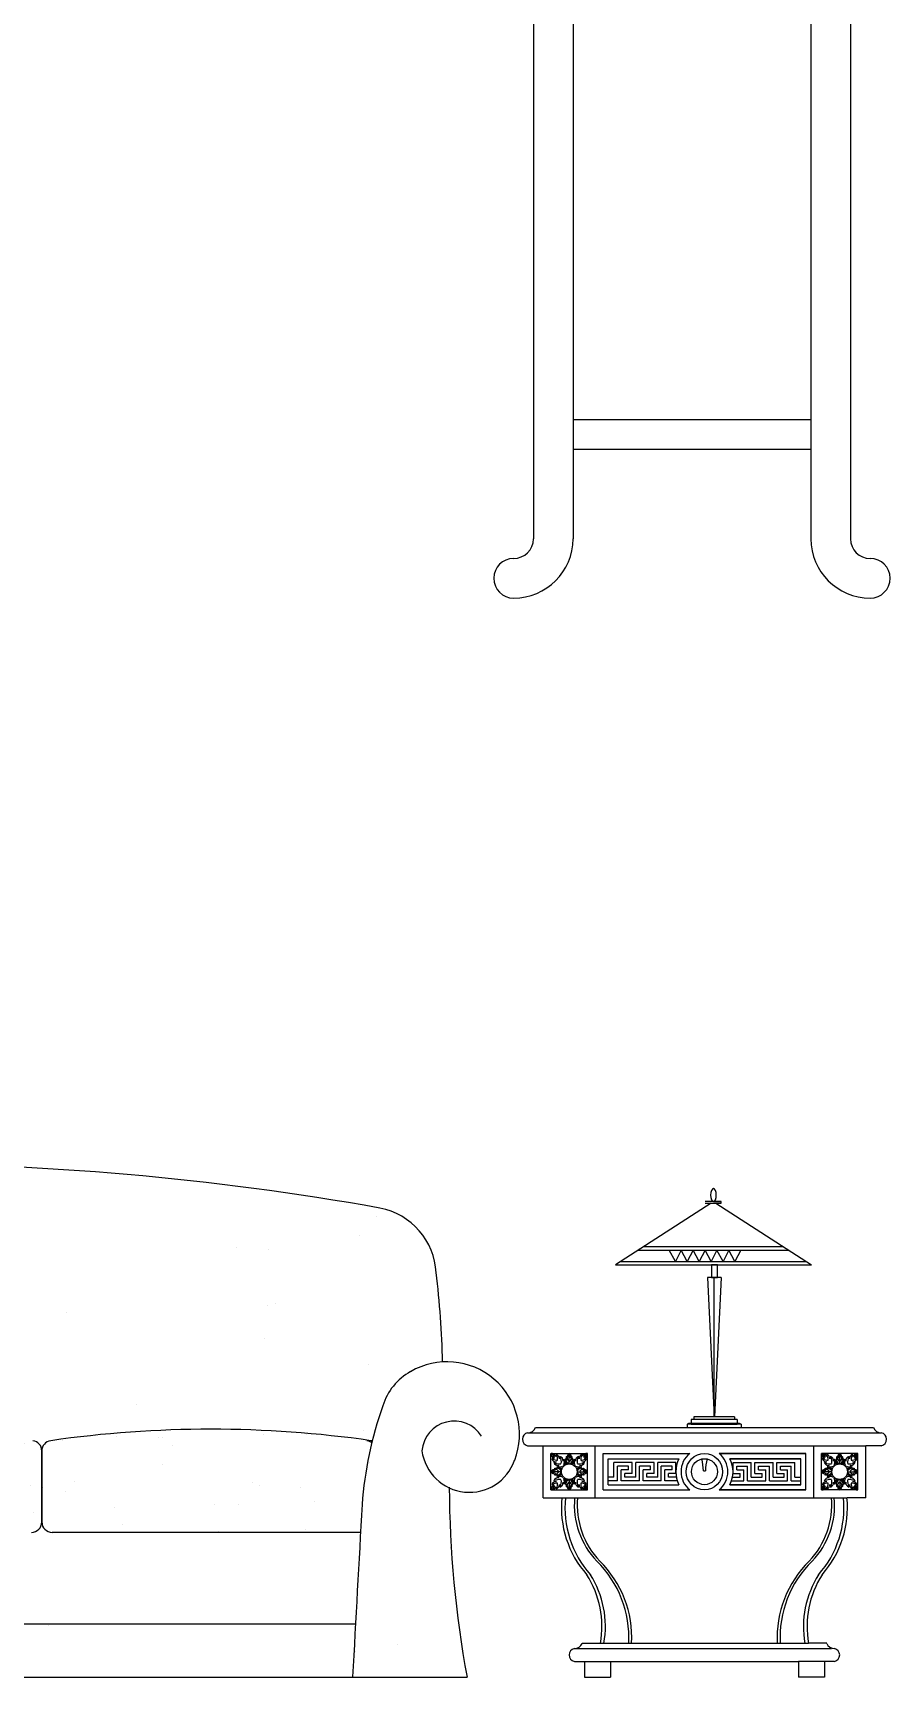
# Model space of a CAD drawing. Extents: x -42728 to 99010, y -18674 to 47645.
# Drawn here: x 71073 to 71938, y 33664 to 35324 of the extents above; entities that cross this region are included whole.
import ezdxf

# ---------------------------------------------------------------- set-up
doc = ezdxf.new("R2010")
doc.units = 0
doc.header["$LTSCALE"] = 100
doc.header["$MEASUREMENT"] = 0
doc.layers.get('0').update_dxf_attribs({"linetype": 'CONTINUOUS'})
for name, color, linetype in [('00-ELE', 2, 'CONTINUOUS'), ('1', 1, 'CONTINUOUS'), ('9', 9, 'CONTINUOUS'), ('LAYER1', 9, 'CONTINUOUS')]:
    doc.layers.add(name, color=color, linetype=linetype)

# ---------------------------------------------------------------- blocks, each defined once
blk = doc.blocks.new('A$C27C71E52')
for p, q in [((40, 1103.3), (40, 60)), ((80, 1100), (80, 60)), ((320, 1100), (320, 60)), ((360, 1103.3), (360, 60)), ((320, 180), (80, 180)), ((320, 150), (80, 150)), ((320, 150), (80, 150))]:
    blk.add_line(p, q)
for centre, radius, start, end in [((20, 60), 20, 270, 0), ((20, 60), 60, 270, 0), ((380, 60), 60, 180, 270), ((380, 60), 20, 180, 270), ((20, 20), 20, 90, 270), ((380, 20), 20, 270, 90)]:
    blk.add_arc(centre, radius, start, end)
blk = doc.blocks.new('A$C65A63FE2')
at = {"color": 1}
for p, q in [((184, 431.6), (0, 313)), ((203.1, 434.5), (172.5, 434.5)), ((172.5, 431.6), (203.1, 431.6)), ((188.4, 434.5), (203.2, 434.5)), ((192.9, 431.6), (376.9, 313)), ((203.1, 431.6), (203.1, 434.5)), ((54.5, 348.1), (322.4, 348.1)), ((9.8, 319.3), (367.1, 319.3)), ((43.3, 340.9), (333.6, 340.9)), ((0, 313), (376.9, 313)), ((203.2, 288.7), (176.7, 288.7)), ((176.7, 288.7), (189.6, 20.3)), ((190, 20.3), (190, 288.7)), ((203.2, 288.7), (190.4, 20.3)), ((145.9, 6.4), (138.2, 6.4)), ((138.2, 6.4), (138.2, 0)), ((140.7, 8.4), (140.7, 6.4)), ((140.7, 8.4), (238.8, 8.4)), ((145.9, 15.4), (145.9, 8.4)), ((234.1, 15.4), (145.9, 15.4)), ((145.9, 6.4), (234.1, 6.4)), ((150.9, 20.3), (150.9, 15.4)), ((229.1, 20.3), (150.9, 20.3)), ((229.1, 20.3), (229.1, 15.4)), ((234.1, 15.4), (234.1, 8.4)), ((241.7, 6.4), (234.1, 6.4)), ((238.8, 8.4), (238.8, 6.4)), ((238.8, 8.4), (238.8, 8.4)), ((241.7, 6.4), (241.7, 0))]:
    blk.add_line(p, q, dxfattribs=at)
blk.add_lwpolyline([(196.1, 313), (184.4, 313), (184.4, 288.7), (196.1, 288.7)], close=True, dxfattribs=at)
at = {"color": 1, "extrusion": (0, 0, -1)}
blk.add_ellipse((188.4, 447.1), major_axis=(0, -12.6), ratio=0.428964, dxfattribs=at)
at = {"layer": 'LAYER1', "color": 5}
for p, q in [((115.3, 319.3), (103.5, 340.9)), ((126.4, 340.9), (115.3, 319.3)), ((138.2, 319.3), (126.4, 340.9)), ((149.3, 340.9), (138.2, 319.3)), ((149.3, 340.9), (138.2, 319.3)), ((161.1, 319.3), (149.3, 340.9)), ((161.1, 319.3), (149.3, 340.9)), ((172.2, 340.9), (161.1, 319.3)), ((172.2, 340.9), (161.1, 319.3)), ((184, 319.3), (172.2, 340.9)), ((184, 319.3), (172.2, 340.9)), ((195.1, 340.9), (184, 319.3)), ((206.9, 319.3), (195.1, 340.9)), ((218, 340.9), (206.9, 319.3)), ((229.8, 319.3), (218, 340.9)), ((240.9, 340.9), (229.8, 319.3))]:
    blk.add_line(p, q, dxfattribs=at)
blk = doc.blocks.new('*X1359')
at = {"color": 0}
for p, q in [((22088.7, 7568.3), (22088.7, 7568.3)), ((21479, 7530.3), (21479, 7530.3)), ((21864.4, 7542.9), (21864.4, 7542.9)), ((22249.7, 7555.5), (22249.7, 7555.5)), ((21800.9, 7471.1), (21800.9, 7471.1)), ((22035, 7484), (22035, 7484)), ((23052.6, 7470.1), (23052.6, 7470.1)), ((21574.6, 7442.8), (21574.6, 7442.8)), ((23018.8, 7433.3), (23018.8, 7433.3)), ((21540.9, 7406), (21540.9, 7406)), ((21587.9, 7406.8), (21587.9, 7406.8)), ((22285.2, 7425.5), (22285.2, 7425.5)), ((22784.1, 7410.6), (22784.1, 7410.6)), ((22845.2, 7405.7), (22845.2, 7405.7)), ((21293.7, 7390.8), (21293.7, 7390.8)), ((22330.3, 7383.9), (22330.3, 7383.9)), ((21534.1, 7322.4), (21534.1, 7322.4)), ((21307.4, 7286.7), (21307.4, 7286.7)), ((22456.7, 7285.8), (22456.7, 7285.8)), ((22842.1, 7298.4), (22842.1, 7298.4)), ((22858.9, 7301.6), (22858.9, 7301.6)), ((21087.1, 7245.2), (21087.1, 7245.2)), ((21300.6, 7248), (21300.6, 7248)), ((21686, 7260.6), (21686, 7260.6)), ((22071.4, 7273.2), (22071.4, 7273.2)), ((22125.8, 7251.5), (22125.8, 7251.5)), ((22283.3, 7249.1), (22283.3, 7249.1)), ((20915.3, 7235.4), (20915.3, 7235.4)), ((22092, 7214.7), (22092, 7214.7)), ((22351.7, 7221.3), (22351.7, 7221.3)), ((22836.4, 7234.2), (22836.4, 7234.2)), ((21358.4, 7206.9), (21358.4, 7206.9)), ((21836.7, 7199.5), (21836.7, 7199.5)), ((23037.7, 7184.2), (23037.7, 7184.2)), ((21033.3, 7160.9), (21033.3, 7160.9)), ((22365.4, 7117.2), (22365.4, 7117.2)), ((21782.4, 7087.6), (21782.4, 7087.6)), ((22590.7, 7107), (22590.7, 7107)), ((22677, 7060.2), (22677, 7060.2)), ((23027.1, 7057.2), (23027.1, 7057.2)), ((23194.3, 6832.1), (23194.3, 6832.1)), ((20982.8, 6797), (20982.8, 6797)), ((22422.5, 6682.9), (22422.5, 6682.9)), ((21907.6, 6661.1), (21907.6, 6661.1)), ((22301.3, 6650.3), (22301.3, 6650.3)), ((23092.6, 6645.7), (23092.6, 6645.7)), ((21088.2, 6622.4), (21088.2, 6622.4)), ((22267.6, 6613.4), (22267.6, 6613.4)), ((22284.4, 6626.3), (22284.4, 6626.3)), ((23011.9, 6633), (23011.9, 6633)), ((21534, 6605.7), (21534, 6605.7))]:
    blk.add_line(p, q, dxfattribs=at)
blk = doc.blocks.new('*X1358')
at = {"color": 0}
for p, q in [((21284.3, 7053.3), (21284.3, 7053.3)), ((22196.7, 7055.5), (22196.7, 7055.5)), ((21440.8, 7023.4), (21440.8, 7023.4)), ((21457.7, 7041.8), (21457.7, 7041.8)), ((21600.6, 7026), (21600.6, 7026)), ((21813, 7033.2), (21813, 7033.2)), ((21858.1, 7036.9), (21858.1, 7036.9)), ((22063, 7026.3), (22063, 7026.3)), ((22063.7, 7025.7), (22063.7, 7025.7)), ((22179.8, 7037), (22179.8, 7037)), ((22256.4, 7032), (22256.4, 7032)), ((22376.4, 7033.4), (22376.4, 7033.4)), ((22449.1, 7038.3), (22449.1, 7038.3)), ((22552, 7046.8), (22552, 7046.8)), ((22633.9, 7044.3), (22633.9, 7044.3)), ((22641.8, 7044.6), (22641.8, 7044.6)), ((22661.1, 7028.2), (22661.1, 7028.2)), ((22834.5, 7050.9), (22834.5, 7050.9)), ((22918.8, 7050.7), (22918.8, 7050.7)), ((21293, 7000.5), (21293, 7000.5)), ((21485.7, 7006.8), (21485.7, 7006.8)), ((21658.9, 7016.6), (21658.9, 7016.6)), ((21678.4, 7013.1), (21678.4, 7013.1)), ((21871, 7019.4), (21871, 7019.4)), ((22640.7, 6992.2), (22640.7, 6992.2)), ((23038.3, 6995.8), (23038.3, 6995.8)), ((21865, 6984.8), (21865, 6984.8)), ((22036.1, 6984.1), (22036.1, 6984.1)), ((22472.3, 6959.8), (22472.3, 6959.8)), ((22814.8, 6957.2), (22814.8, 6957.2)), ((21353.8, 6933.8), (21353.8, 6933.8)), ((21408.4, 6935.8), (21408.4, 6935.8)), ((21611.3, 6944.7), (21611.3, 6944.7)), ((21716.4, 6927.7), (21716.4, 6927.7)), ((21733.3, 6946.2), (21733.3, 6946.2)), ((21812.6, 6945.5), (21812.6, 6945.5)), ((22088.6, 6937.5), (22088.6, 6937.5)), ((22129.6, 6941.2), (22129.6, 6941.2)), ((22387.1, 6952.1), (22387.1, 6952.1)), ((22410.7, 6947.5), (22410.7, 6947.5)), ((22455.4, 6941.4), (22455.4, 6941.4)), ((22827.6, 6951.2), (22827.6, 6951.2)), ((22905.4, 6948.6), (22905.4, 6948.6)), ((21349.6, 6923.8), (21349.6, 6923.8)), ((21785.7, 6903.4), (21785.7, 6903.4)), ((22162.7, 6896.8), (22162.7, 6896.8)), ((22355.3, 6903.1), (22355.3, 6903.1)), ((22393.9, 6900), (22393.9, 6900)), ((22548, 6909.4), (22548, 6909.4)), ((22740.7, 6915.7), (22740.7, 6915.7)), ((22787.9, 6915), (22787.9, 6915)), ((22933.4, 6922), (22933.4, 6922)), ((21199.2, 6865.3), (21199.2, 6865.3)), ((21391.9, 6871.6), (21391.9, 6871.6)), ((21562.1, 6864.8), (21562.1, 6864.8)), ((21584.6, 6877.9), (21584.6, 6877.9)), ((21618.2, 6892.6), (21618.2, 6892.6)), ((21777.3, 6884.2), (21777.3, 6884.2)), ((21970, 6890.5), (21970, 6890.5)), ((22160.2, 6866.7), (22160.2, 6866.7)), ((22564.4, 6876.4), (22564.4, 6876.4)), ((22747.8, 6864.2), (22747.8, 6864.2)), ((22916.1, 6867.3), (22916.1, 6867.3))]:
    blk.add_line(p, q, dxfattribs=at)
blk = doc.blocks.new('A$C1F4B1D5F')
at = {"color": 252}
for p, q in [((3215.1, 470.1), (3554.4, 470.1)), ((3244.4, 445.1), (3554.4, 445.1)), ((3344.4, 345.1), (3344.4, 445.1)), ((3554.4, 470.1), (3894.5, 470.1)), ((3554.4, 445.1), (3864.4, 445.1)), ((3764.4, 345.1), (3764.4, 445.1)), ((3259.4, 430.1), (3329.4, 430.1)), ((3259.4, 360.1), (3259.4, 430.1)), ((3294.4, 410.1), (3294.4, 430.1)), ((3329.4, 360.1), (3329.4, 430.1)), ((3359.4, 430.1), (3526.2, 430.1)), ((3359.4, 360.1), (3359.4, 430.1)), ((3369.4, 420.1), (3505.4, 420.1)), ((3369.4, 370.1), (3369.4, 420.1)), ((3380.4, 384.4), (3380.4, 412.9)), ((3415.4, 412.9), (3380.4, 412.9)), ((3415.4, 391.5), (3415.4, 412.9)), ((3457.5, 412.9), (3422.5, 412.9)), ((3422.5, 384.4), (3422.5, 412.9)), ((3457.5, 391.5), (3457.5, 412.9)), ((3499.5, 412.9), (3464.5, 412.9)), ((3464.5, 384.4), (3464.5, 412.9)), ((3499.5, 391.5), (3499.5, 412.9)), ((3749.4, 430.1), (3582.7, 430.1)), ((3582.7, 430.1), (3749.4, 430.1)), ((3739.4, 420.1), (3603.4, 420.1)), ((3603.4, 420.1), (3739.4, 420.1)), ((3609.4, 412.9), (3644.4, 412.9)), ((3609.4, 412.9), (3644.4, 412.9)), ((3609.4, 391.5), (3609.4, 412.9)), ((3609.4, 391.5), (3609.4, 412.9)), ((3644.4, 384.4), (3644.4, 412.9)), ((3644.4, 384.4), (3644.4, 412.9)), ((3651.4, 391.5), (3651.4, 412.9)), ((3651.4, 412.9), (3686.4, 412.9)), ((3651.4, 412.9), (3686.4, 412.9)), ((3651.4, 391.5), (3651.4, 412.9)), ((3686.4, 384.4), (3686.4, 412.9)), ((3686.4, 384.4), (3686.4, 412.9)), ((3693.4, 391.5), (3693.4, 412.9)), ((3693.4, 412.9), (3728.4, 412.9)), ((3693.4, 412.9), (3728.4, 412.9)), ((3693.4, 391.5), (3693.4, 412.9)), ((3728.4, 384.4), (3728.4, 412.9)), ((3739.4, 370.1), (3739.4, 420.1)), ((3749.4, 360.1), (3749.4, 430.1)), ((3779.4, 360.1), (3779.4, 430.1)), ((3849.4, 430.1), (3779.4, 430.1)), ((3814.4, 410.1), (3814.4, 430.1)), ((3849.4, 360.1), (3849.4, 430.1)), ((3279.4, 395.1), (3259.4, 395.1)), ((3294.4, 380.1), (3294.4, 360.1)), ((3309.4, 395.1), (3329.4, 395.1)), ((3317.4, 384.4), (3317.4, 391.5)), ((3359.4, 384.4), (3359.4, 391.5)), ((3380.4, 384.4), (3369.4, 384.4)), ((3387.4, 377.2), (3387.4, 405.8)), ((3408.4, 405.8), (3387.4, 405.8)), ((3408.4, 398.6), (3394.4, 398.6)), ((3394.4, 377.2), (3394.4, 398.6)), ((3401.4, 384.4), (3401.4, 391.5)), ((3415.4, 391.5), (3401.4, 391.5)), ((3422.4, 384.4), (3401.4, 384.4)), ((3408.4, 398.6), (3408.4, 405.8)), ((3450.5, 405.8), (3429.5, 405.8)), ((3429.5, 377.2), (3429.5, 405.8)), ((3450.5, 398.6), (3436.5, 398.6)), ((3436.5, 377.2), (3436.5, 398.6)), ((3457.5, 391.5), (3443.5, 391.5)), ((3443.5, 384.4), (3443.5, 391.5)), ((3464.5, 384.4), (3443.5, 384.4)), ((3450.5, 398.6), (3450.5, 405.8)), ((3492.5, 405.8), (3471.5, 405.8)), ((3471.5, 377.2), (3471.5, 405.8)), ((3478.5, 377.2), (3478.5, 398.6)), ((3492.5, 398.6), (3478.5, 398.6)), ((3499.5, 391.5), (3485.5, 391.5)), ((3485.5, 384.4), (3485.5, 391.5)), ((3500.5, 384.4), (3485.5, 384.4)), ((3492.5, 398.6), (3492.5, 405.8)), ((3552.5, 396.8), (3556.4, 396.8)), ((3608.4, 384.4), (3623.4, 384.4)), ((3608.4, 384.4), (3623.4, 384.4)), ((3609.4, 391.5), (3623.4, 391.5)), ((3609.4, 391.5), (3623.4, 391.5)), ((3616.4, 405.8), (3637.4, 405.8)), ((3616.4, 405.8), (3637.4, 405.8)), ((3616.4, 398.6), (3616.4, 405.8)), ((3616.4, 398.6), (3616.4, 405.8)), ((3616.4, 398.6), (3630.4, 398.6)), ((3616.4, 398.6), (3630.4, 398.6)), ((3623.4, 384.4), (3623.4, 391.5)), ((3623.4, 384.4), (3623.4, 391.5)), ((3630.4, 377.2), (3630.4, 398.6)), ((3630.4, 377.2), (3630.4, 398.6)), ((3637.4, 377.2), (3637.4, 405.8)), ((3637.4, 377.2), (3637.4, 405.8)), ((3644.4, 384.4), (3665.4, 384.4)), ((3644.4, 384.4), (3665.4, 384.4)), ((3651.4, 391.5), (3665.4, 391.5)), ((3651.4, 391.5), (3665.4, 391.5)), ((3658.4, 405.8), (3679.4, 405.8)), ((3658.4, 398.6), (3658.4, 405.8)), ((3658.4, 398.6), (3658.4, 405.8)), ((3658.4, 405.8), (3679.4, 405.8)), ((3658.4, 398.6), (3672.4, 398.6)), ((3658.4, 398.6), (3672.4, 398.6)), ((3665.4, 384.4), (3665.4, 391.5)), ((3665.4, 384.4), (3665.4, 391.5)), ((3672.4, 377.2), (3672.4, 398.6)), ((3672.4, 377.2), (3672.4, 398.6)), ((3679.4, 377.2), (3679.4, 405.8)), ((3679.4, 377.2), (3679.4, 405.8)), ((3686.4, 384.4), (3707.4, 384.4)), ((3686.4, 384.4), (3707.4, 384.4)), ((3693.4, 391.5), (3707.4, 391.5)), ((3693.4, 391.5), (3707.4, 391.5)), ((3700.4, 405.8), (3721.4, 405.8)), ((3700.4, 398.6), (3700.4, 405.8)), ((3700.4, 405.8), (3721.4, 405.8)), ((3700.4, 398.6), (3700.4, 405.8)), ((3700.4, 398.6), (3714.4, 398.6)), ((3700.4, 398.6), (3714.4, 398.6)), ((3707.4, 384.4), (3707.4, 391.5)), ((3707.4, 384.4), (3707.4, 391.5)), ((3714.4, 377.2), (3714.4, 398.6)), ((3714.4, 377.2), (3714.4, 398.6)), ((3721.4, 377.2), (3721.4, 405.8)), ((3728.4, 384.4), (3739.4, 384.4)), ((3749.4, 384.4), (3749.4, 391.5)), ((3799.4, 395.1), (3779.4, 395.1)), ((3791.4, 384.4), (3791.4, 391.5)), ((3814.4, 380.1), (3814.4, 360.1)), ((3829.4, 395.1), (3849.4, 395.1)), ((3259.4, 360.1), (3329.4, 360.1)), ((3359.4, 360.1), (3526.2, 360.1)), ((3387.4, 377.2), (3369.4, 377.2)), ((3369.4, 370.1), (3505.4, 370.1)), ((3429.5, 377.2), (3394.4, 377.2)), ((3471.5, 377.2), (3436.5, 377.2)), ((3502.4, 377.2), (3478.5, 377.2)), ((3749.4, 360.1), (3582.7, 360.1)), ((3582.7, 360.1), (3749.4, 360.1)), ((3739.4, 370.1), (3603.4, 370.1)), ((3603.4, 370.1), (3739.4, 370.1)), ((3606.5, 377.2), (3630.4, 377.2)), ((3606.5, 377.2), (3630.4, 377.2)), ((3637.4, 377.2), (3672.4, 377.2)), ((3637.4, 377.2), (3672.4, 377.2)), ((3679.4, 377.2), (3714.4, 377.2)), ((3679.4, 377.2), (3714.4, 377.2)), ((3721.4, 377.2), (3739.4, 377.2)), ((3849.4, 360.1), (3779.4, 360.1)), ((3280.4, 345.1), (3554.4, 345.1)), ((3554.4, 345.1), (3828.5, 345.1)), ((3354.4, 65), (3754.4, 65)), ((3305.1, 55.1), (3798.7, 55.1)), ((3323.6, 30), (3373.6, 30)), ((3785.3, 30), (3735.3, 30))]:
    blk.add_line(p, q, dxfattribs=at)
for centre, radius in [((3554.4, 395.1), 35), ((3554.4, 395.1), 25), ((3294.4, 395.1), 15), ((3814.4, 395.1), 15)]:
    blk.add_circle(centre, radius, dxfattribs=at)
for centre, radius, start, end in [((3260.6, 421.1), 9.09, 20.598, 97.3622), ((3268.5, 428.9), 9.09, 172.6378, 249.402), ((3268.4, 432.2), 9.27, 206.1814, 257.3522), ((3265.3, 405.4), 15, 90.1406, 106.8633), ((3269.6, 423.5), 9.48, 203.5558, 271.853), ((3257.3, 421.1), 9.27, 12.6478, 63.8186), ((3271.1, 437.1), 19.8, 244.5722, 273.0654), ((3270.5, 397.7), 16.3, 92.0657, 110.0602), ((3273.3, 415.7), 8.8, 197.0197, 277.158), ((3276, 437.5), 27.3, 248.4867, 275.422), ((3284.1, 424.2), 15, 163.1367, 179.8594), ((3266, 419.9), 9.48, 358.147, 66.4442), ((3252.4, 418.4), 19.8, 356.9346, 25.4278), ((3291.8, 419), 16.3, 159.9398, 177.9343), ((3273.9, 416.2), 8.8, 352.842, 72.9803), ((3252, 413.5), 27.3, 354.578, 21.5133), ((3287.8, 414.7), 5.28, 126.7837, 175.8865), ((3272.4, 413.3), 12.7, 331.4458, 13.9345), ((3275.7, 411.2), 11.9, 345.3437, 40.6976), ((3296.8, 416.6), 9.93, 162.4816, 226.9197), ((3286.7, 416.1), 3.59, 34.8775, 79.65), ((3302, 421.7), 14.8, 194.2296, 230.7004), ((3295.4, 421.9), 6.95, 160.8608, 213.029), ((3283.7, 417.6), 8.42, 27.0864, 52.3381), ((3301.5, 425.2), 12.6, 193.885, 231.3411), ((3296.9, 424.2), 6.36, 113.0153, 206.3907), ((3299.9, 426.5), 7.14, 166.0434, 219.8659), ((3291.9, 424.2), 6.36, 333.6093, 66.9847), ((3289, 426.5), 7.14, 320.1341, 13.9566), ((3287.4, 425.2), 12.6, 308.6589, 346.115), ((3286.9, 421.7), 14.8, 309.2996, 345.7704), ((3305.1, 417.6), 8.42, 127.6619, 152.9136), ((3292.1, 416.6), 9.93, 313.0803, 17.5184), ((3293.4, 421.9), 6.95, 326.971, 19.1392), ((3302.2, 416.1), 3.59, 100.35, 145.1225), ((3313.2, 411.2), 11.9, 139.3024, 194.6563), ((3316.5, 413.3), 12.7, 166.0655, 208.5542), ((3301, 414.7), 5.28, 4.1135, 53.2163), ((3315, 416.2), 8.8, 107.0197, 187.158), ((3336.8, 413.5), 27.3, 158.4867, 185.422), ((3312.9, 437.5), 27.3, 264.578, 291.5133), ((3297.1, 419), 16.3, 2.0657, 20.0602), ((3322.9, 419.9), 9.48, 113.5558, 181.853), ((3315.5, 415.7), 8.8, 262.842, 342.9803), ((3336.5, 418.4), 19.8, 154.5722, 183.0654), ((3317.8, 437.1), 19.8, 266.9346, 295.4278), ((3319.2, 423.5), 9.48, 268.147, 336.4442), ((3318.3, 397.7), 16.3, 69.9398, 87.9343), ((3304.8, 424.2), 15, 0.1406, 16.8633), ((3328.3, 421.1), 9.09, 82.6378, 159.402), ((3331.5, 421.1), 9.27, 116.1814, 167.3522), ((3320.4, 432.2), 9.27, 282.6478, 333.8186), ((3320.4, 428.9), 9.09, 290.598, 7.3622), ((3323.6, 405.4), 15, 73.1367, 89.8594), ((3554.4, 395.1), 55, 152.9643, 207.0357), ((3554.4, 395.1), 45, 128.9424, 231.0576), ((3452.8, 394.3), 99.7, 1.4421, 14.6529), ((3656.1, 394.3), 99.7, 165.3471, 178.5579), ((3554.4, 395.1), 45, 308.9424, 51.0576), ((3554.4, 395.1), 45, 308.9424, 51.0576), ((3554.4, 395.1), 55, 332.9643, 27.0357), ((3554.4, 395.1), 55, 332.9643, 27.0357), ((3788.5, 428.9), 9.09, 172.6378, 249.402), ((3780.6, 421.1), 9.09, 20.598, 97.3622), ((3788.4, 432.2), 9.27, 206.1814, 257.3522), ((3785.3, 405.4), 15, 90.1406, 106.8633), ((3789.6, 423.5), 9.48, 203.5558, 271.853), ((3777.3, 421.1), 9.27, 12.6478, 63.8186), ((3791.1, 437.1), 19.8, 244.5722, 273.0654), ((3790.5, 397.7), 16.3, 92.0657, 110.0602), ((3793.3, 415.7), 8.8, 197.0197, 277.158), ((3796, 437.5), 27.3, 248.4867, 275.422), ((3804.1, 424.2), 15, 163.1367, 179.8594), ((3786, 419.9), 9.48, 358.147, 66.4442), ((3772.4, 418.4), 19.8, 356.9346, 25.4278), ((3811.8, 419), 16.3, 159.9398, 177.9343), ((3793.9, 416.2), 8.8, 352.842, 72.9803), ((3772, 413.5), 27.3, 354.578, 21.5133), ((3807.8, 414.7), 5.28, 126.7837, 175.8865), ((3792.4, 413.3), 12.7, 331.4458, 13.9345), ((3795.7, 411.2), 11.9, 345.3437, 40.6976), ((3816.8, 416.6), 9.93, 162.4816, 226.9197), ((3806.7, 416.1), 3.59, 34.8775, 79.65), ((3822, 421.7), 14.8, 194.2296, 230.7004), ((3815.4, 421.9), 6.95, 160.8608, 213.029), ((3803.7, 417.6), 8.42, 27.0864, 52.3381), ((3821.5, 425.2), 12.6, 193.885, 231.3411), ((3816.9, 424.2), 6.36, 113.0153, 206.3907), ((3819.9, 426.5), 7.14, 166.0434, 219.8659), ((3811.9, 424.2), 6.36, 333.6093, 66.9847), ((3809, 426.5), 7.14, 320.1341, 13.9566), ((3807.4, 425.2), 12.6, 308.6589, 346.115), ((3806.9, 421.7), 14.8, 309.2996, 345.7704), ((3825.1, 417.6), 8.42, 127.6619, 152.9136), ((3812.1, 416.6), 9.93, 313.0803, 17.5184), ((3813.4, 421.9), 6.95, 326.971, 19.1392), ((3822.2, 416.1), 3.59, 100.35, 145.1225), ((3833.2, 411.2), 11.9, 139.3024, 194.6563), ((3836.5, 413.3), 12.7, 166.0655, 208.5542), ((3821, 414.7), 5.28, 4.1135, 53.2163), ((3835, 416.2), 8.8, 107.0197, 187.158), ((3856.8, 413.5), 27.3, 158.4867, 185.422), ((3832.9, 437.5), 27.3, 264.578, 291.5133), ((3817.1, 419), 16.3, 2.0657, 20.0602), ((3842.9, 419.9), 9.48, 113.5558, 181.853), ((3835.5, 415.7), 8.8, 262.842, 342.9803), ((3856.5, 418.4), 19.8, 154.5722, 183.0654), ((3837.8, 437.1), 19.8, 266.9346, 295.4278), ((3839.2, 423.5), 9.48, 268.147, 336.4442), ((3838.3, 397.7), 16.3, 69.9398, 87.9343), ((3824.8, 424.2), 15, 0.1406, 16.8633), ((3848.3, 421.1), 9.09, 82.6378, 159.402), ((3851.5, 421.1), 9.27, 116.1814, 167.3522), ((3840.4, 432.2), 9.27, 282.6478, 333.8186), ((3840.4, 428.9), 9.09, 290.598, 7.3622), ((3843.6, 405.4), 15, 73.1367, 89.8594), ((3265.3, 392.6), 6.36, 63.6093, 156.9847), ((3265.3, 397.6), 6.36, 203.0153, 296.3907), ((3263, 389.6), 7.14, 50.1341, 103.9566), ((3263, 400.5), 7.14, 256.0434, 309.8659), ((3273.3, 374.5), 8.8, 82.842, 162.9803), ((3267.6, 394.1), 6.95, 56.971, 109.1392), ((3272, 405.8), 8.42, 217.6619, 242.9136), ((3272, 384.4), 8.42, 117.0864, 142.3381), ((3267.6, 396.1), 6.95, 250.8608, 303.029), ((3276, 352.7), 27.3, 84.578, 111.5133), ((3264.3, 388), 12.6, 38.6589, 76.115), ((3264.3, 402.1), 12.6, 283.885, 321.3411), ((3272.9, 392.7), 9.93, 43.0803, 107.5184), ((3273.4, 402.8), 3.59, 190.35, 235.1225), ((3272.9, 397.4), 9.93, 252.4816, 316.9197), ((3273.4, 387.3), 3.59, 124.8775, 169.65), ((3274.8, 401.7), 5.28, 94.1135, 143.2163), ((3278.3, 413.8), 11.9, 229.3024, 284.6563), ((3278.3, 376.3), 11.9, 75.3437, 130.6976), ((3274.8, 388.5), 5.28, 216.7837, 265.8865), ((3267.8, 387.5), 14.8, 39.2996, 75.7704), ((3267.8, 402.6), 14.8, 284.2296, 320.7004), ((3276.2, 417.1), 12.7, 256.0655, 298.5542), ((3276.2, 373), 12.7, 61.4458, 103.9345), ((3272.4, 376.8), 12.7, 346.0655, 28.5542), ((3275.7, 378.9), 11.9, 319.3024, 14.6563), ((3296.8, 373.5), 9.93, 133.0803, 197.5184), ((3302, 368.5), 14.8, 129.2996, 165.7704), ((3286.9, 368.5), 14.8, 14.2296, 50.7004), ((3292.1, 373.5), 9.93, 342.4816, 46.9197), ((3313.2, 378.9), 11.9, 165.3437, 220.6976), ((3316.5, 376.8), 12.7, 151.4458, 193.9345), ((3312.7, 417.1), 12.7, 241.4458, 283.9345), ((3312.7, 373), 12.7, 76.0655, 118.5542), ((3310.6, 413.8), 11.9, 255.3437, 310.6976), ((3310.6, 376.3), 11.9, 49.3024, 104.6563), ((3316, 392.7), 9.93, 72.4816, 136.9197), ((3316, 397.4), 9.93, 223.0803, 287.5184), ((3321, 387.5), 14.8, 104.2296, 140.7004), ((3321, 402.6), 14.8, 219.2996, 255.7704), ((3312.9, 352.7), 27.3, 68.4867, 95.422), ((3314.1, 401.7), 5.28, 36.7837, 85.8865), ((3314.1, 388.5), 5.28, 274.1135, 323.2163), ((3315.5, 374.5), 8.8, 17.0197, 97.158), ((3324.5, 388), 12.6, 103.885, 141.3411), ((3324.5, 402.1), 12.6, 218.6589, 256.115), ((3315.5, 402.8), 3.59, 304.8775, 349.65), ((3321.3, 394.1), 6.95, 70.8608, 123.029), ((3321.3, 396.1), 6.95, 236.971, 289.1392), ((3315.5, 387.3), 3.59, 10.35, 55.1225), ((3316.9, 405.8), 8.42, 297.0864, 322.3381), ((3323.6, 392.6), 6.36, 23.0153, 116.3907), ((3323.6, 397.6), 6.36, 243.6093, 336.9847), ((3316.9, 384.4), 8.42, 37.6619, 62.9136), ((3325.9, 389.6), 7.14, 76.0434, 129.8659), ((3325.9, 400.5), 7.14, 230.1341, 283.9566), ((3785.3, 392.6), 6.36, 63.6093, 156.9847), ((3785.3, 397.6), 6.36, 203.0153, 296.3907), ((3783, 389.6), 7.14, 50.1341, 103.9566), ((3783, 400.5), 7.14, 256.0434, 309.8659), ((3793.3, 374.5), 8.8, 82.842, 162.9803), ((3787.6, 394.1), 6.95, 56.971, 109.1392), ((3792, 405.8), 8.42, 217.6619, 242.9136), ((3792, 384.4), 8.42, 117.0864, 142.3381), ((3787.6, 396.1), 6.95, 250.8608, 303.029), ((3796, 352.7), 27.3, 84.578, 111.5133), ((3784.3, 388), 12.6, 38.6589, 76.115), ((3784.3, 402.1), 12.6, 283.885, 321.3411), ((3792.9, 392.7), 9.93, 43.0803, 107.5184), ((3793.4, 402.8), 3.59, 190.35, 235.1225), ((3792.9, 397.4), 9.93, 252.4816, 316.9197), ((3793.4, 387.3), 3.59, 124.8775, 169.65), ((3794.8, 401.7), 5.28, 94.1135, 143.2163), ((3798.3, 413.8), 11.9, 229.3024, 284.6563), ((3798.3, 376.3), 11.9, 75.3437, 130.6976), ((3794.8, 388.5), 5.28, 216.7837, 265.8865), ((3787.8, 387.5), 14.8, 39.2996, 75.7704), ((3787.8, 402.6), 14.8, 284.2296, 320.7004), ((3796.2, 417.1), 12.7, 256.0655, 298.5542), ((3796.2, 373), 12.7, 61.4458, 103.9345), ((3792.4, 376.8), 12.7, 346.0655, 28.5542), ((3795.7, 378.9), 11.9, 319.3024, 14.6563), ((3816.8, 373.5), 9.93, 133.0803, 197.5184), ((3822, 368.5), 14.8, 129.2996, 165.7704), ((3806.9, 368.5), 14.8, 14.2296, 50.7004), ((3812.1, 373.5), 9.93, 342.4816, 46.9197), ((3833.2, 378.9), 11.9, 165.3437, 220.6976), ((3836.5, 376.8), 12.7, 151.4458, 193.9345), ((3832.7, 417.1), 12.7, 241.4458, 283.9345), ((3832.7, 373), 12.7, 76.0655, 118.5542), ((3830.6, 413.8), 11.9, 255.3437, 310.6976), ((3830.6, 376.3), 11.9, 49.3024, 104.6563), ((3836, 392.7), 9.93, 72.4816, 136.9197), ((3836, 397.4), 9.93, 223.0803, 287.5184), ((3841, 387.5), 14.8, 104.2296, 140.7004), ((3841, 402.6), 14.8, 219.2996, 255.7704), ((3832.9, 352.7), 27.3, 68.4867, 95.422), ((3834.1, 401.7), 5.28, 36.7837, 85.8865), ((3834.1, 388.5), 5.28, 274.1135, 323.2163), ((3835.5, 374.5), 8.8, 17.0197, 97.158), ((3844.5, 388), 12.6, 103.885, 141.3411), ((3844.5, 402.1), 12.6, 218.6589, 256.115), ((3835.5, 402.8), 3.59, 304.8775, 349.65), ((3841.3, 394.1), 6.95, 70.8608, 123.029), ((3841.3, 396.1), 6.95, 236.971, 289.1392), ((3835.5, 387.3), 3.59, 10.35, 55.1225), ((3836.9, 405.8), 8.42, 297.0864, 322.3381), ((3843.6, 392.6), 6.36, 23.0153, 116.3907), ((3843.6, 397.6), 6.36, 243.6093, 336.9847), ((3836.9, 384.4), 8.42, 37.6619, 62.9136), ((3845.9, 389.6), 7.14, 76.0434, 129.8659), ((3845.9, 400.5), 7.14, 230.1341, 283.9566), ((3268.5, 361.2), 9.09, 110.598, 187.3622), ((3260.6, 369.1), 9.09, 262.6378, 339.402), ((3268.4, 358), 9.27, 102.6478, 153.8186), ((3269.6, 366.6), 9.48, 88.147, 156.4442), ((3265.3, 384.7), 15, 253.1367, 269.8594), ((3257.3, 369.1), 9.27, 296.1814, 347.3522), ((3271.1, 353), 19.8, 86.9346, 115.4278), ((3270.5, 392.4), 16.3, 249.9398, 267.9343), ((3284.1, 365.9), 15, 180.1406, 196.8633), ((3266, 370.3), 9.48, 293.5558, 1.853), ((3252.4, 371.7), 19.8, 334.5722, 3.0654), ((3291.8, 371.2), 16.3, 182.0657, 200.0602), ((3273.9, 374), 8.8, 287.0197, 7.158), ((3252, 376.6), 27.3, 338.4867, 5.422), ((3287.8, 375.4), 5.28, 184.1135, 233.2163), ((3286.7, 374), 3.59, 280.35, 325.1225), ((3295.4, 368.2), 6.95, 146.971, 199.1392), ((3283.7, 372.6), 8.42, 307.6619, 332.9136), ((3301.5, 365), 12.6, 128.6589, 166.115), ((3296.9, 365.9), 6.36, 153.6093, 246.9847), ((3299.9, 363.6), 7.14, 140.1341, 193.9566), ((3291.9, 365.9), 6.36, 293.0153, 26.3907), ((3289, 363.6), 7.14, 346.0434, 39.8659), ((3287.4, 365), 12.6, 13.885, 51.3411), ((3305.1, 372.6), 8.42, 207.0864, 232.3381), ((3302.2, 374), 3.59, 214.8775, 259.65), ((3293.4, 368.2), 6.95, 340.8608, 33.029), ((3301, 375.4), 5.28, 306.7837, 355.8865), ((3315, 374), 8.8, 172.842, 252.9803), ((3336.8, 376.6), 27.3, 174.578, 201.5133), ((3297.1, 371.2), 16.3, 339.9398, 357.9343), ((3322.9, 370.3), 9.48, 178.147, 246.4442), ((3336.5, 371.7), 19.8, 176.9346, 205.4278), ((3317.8, 353), 19.8, 64.5722, 93.0654), ((3318.3, 392.4), 16.3, 272.0657, 290.0602), ((3319.2, 366.6), 9.48, 23.5558, 91.853), ((3304.8, 365.9), 15, 343.1367, 359.8594), ((3328.3, 369.1), 9.09, 200.598, 277.3622), ((3331.5, 369.1), 9.27, 192.6478, 243.8186), ((3320.4, 358), 9.27, 26.1814, 77.3522), ((3323.6, 384.7), 15, 270.1406, 286.8633), ((3320.4, 361.2), 9.09, 352.6378, 69.402), ((3788.5, 361.2), 9.09, 110.598, 187.3622), ((3780.6, 369.1), 9.09, 262.6378, 339.402), ((3788.4, 358), 9.27, 102.6478, 153.8186), ((3789.6, 366.6), 9.48, 88.147, 156.4442), ((3785.3, 384.7), 15, 253.1367, 269.8594), ((3777.3, 369.1), 9.27, 296.1814, 347.3522), ((3791.1, 353), 19.8, 86.9346, 115.4278), ((3790.5, 392.4), 16.3, 249.9398, 267.9343), ((3804.1, 365.9), 15, 180.1406, 196.8633), ((3786, 370.3), 9.48, 293.5558, 1.853), ((3772.4, 371.7), 19.8, 334.5722, 3.0654), ((3811.8, 371.2), 16.3, 182.0657, 200.0602), ((3793.9, 374), 8.8, 287.0197, 7.158), ((3772, 376.6), 27.3, 338.4867, 5.422), ((3807.8, 375.4), 5.28, 184.1135, 233.2163), ((3806.7, 374), 3.59, 280.35, 325.1225), ((3815.4, 368.2), 6.95, 146.971, 199.1392), ((3803.7, 372.6), 8.42, 307.6619, 332.9136), ((3821.5, 365), 12.6, 128.6589, 166.115), ((3816.9, 365.9), 6.36, 153.6093, 246.9847), ((3819.9, 363.6), 7.14, 140.1341, 193.9566), ((3811.9, 365.9), 6.36, 293.0153, 26.3907), ((3809, 363.6), 7.14, 346.0434, 39.8659), ((3807.4, 365), 12.6, 13.885, 51.3411), ((3825.1, 372.6), 8.42, 207.0864, 232.3381), ((3822.2, 374), 3.59, 214.8775, 259.65), ((3813.4, 368.2), 6.95, 340.8608, 33.029), ((3821, 375.4), 5.28, 306.7837, 355.8865), ((3835, 374), 8.8, 172.842, 252.9803), ((3856.8, 376.6), 27.3, 174.578, 201.5133), ((3817.1, 371.2), 16.3, 339.9398, 357.9343), ((3842.9, 370.3), 9.48, 178.147, 246.4442), ((3856.5, 371.7), 19.8, 176.9346, 205.4278), ((3837.8, 353), 19.8, 64.5722, 93.0654), ((3838.3, 392.4), 16.3, 272.0657, 290.0602), ((3839.2, 366.6), 9.48, 23.5558, 91.853), ((3824.8, 365.9), 15, 343.1367, 359.8594), ((3848.3, 369.1), 9.09, 200.598, 277.3622), ((3851.5, 369.1), 9.27, 192.6478, 243.8186), ((3840.4, 358), 9.27, 26.1814, 77.3522), ((3843.6, 384.7), 15, 270.1406, 286.8633), ((3840.4, 361.2), 9.09, 352.6378, 69.402), ((3480.9, 325.9), 194.6, 174.3499, 221.475), ((3461.3, 331.2), 157.1, 174.9206, 223.5374), ((3466.9, 331.2), 157.1, 174.9206, 223.5374), ((3642, 331.2), 157.1, 316.4626, 5.0794), ((3647.6, 331.2), 157.1, 316.4626, 5.0794), ((3628, 325.9), 194.6, 318.525, 5.6501), ((3204.8, 76.7), 204.3, 356.7298, 45.7245), ((3210.4, 76.7), 204.3, 356.7298, 45.7245), ((3898.5, 76.7), 204.3, 134.2755, 183.2702), ((3904.1, 76.7), 204.3, 134.2755, 183.2702), ((3178.5, 97.3), 185.6, 349.967, 32.4814), ((3930.4, 97.3), 185.6, 147.5186, 190.033)]:
    blk.add_arc(centre, radius, start, end, dxfattribs=at)
at = {"layer": '1', "color": 2}
for p, q in [((3229.4, 480), (3554.4, 480)), ((3554.4, 480), (3879.4, 480)), ((3214.4, 445.1), (3244.4, 445.1)), ((3244.4, 345.1), (3244.4, 445.1)), ((3864.4, 345.1), (3864.4, 445.1)), ((3894.4, 445.1), (3864.4, 445.1)), ((3244.4, 345.1), (3280.4, 345.1)), ((3864.4, 345.1), (3828.5, 345.1)), ((3319.4, 65), (3354.4, 65)), ((3789.4, 65), (3754.4, 65)), ((3304.8, 30), (3323.6, 30)), ((3323.6, 30), (3323.6, 0)), ((3373.6, 30), (3554.4, 30)), ((3373.6, 30), (3373.6, 0)), ((3554.4, 30), (3735.3, 30)), ((3735.3, 30), (3735.3, 0)), ((3785.3, 30), (3785.3, 0)), ((3804.1, 30), (3785.3, 30)), ((805.1, 0), (3098.1, 0)), ((3323.6, 0), (3373.6, 0)), ((3785.3, 0), (3735.3, 0))]:
    blk.add_line(p, q, dxfattribs=at)
at = {"layer": '1'}
for p, q in [((2280.5, 298.4), (2280.5, 434.9)), ((2280.5, 434.9), (2280.5, 298.4)), ((2894.2, 278.4), (2300.5, 278.4)), ((1019.7, 102.2), (2883.5, 102.2))]:
    blk.add_line(p, q, dxfattribs=at)
at = {"layer": '1', "color": 2}
for centre, radius, start, end in [((1955.5, -4594.7), 5582.7, 79.9418, 100.0582), ((2904.3, 770.1), 134.7, 3.1635, 78.7587), ((1221, 561.9), 1830.5, 1.3773, 6.7797), ((3059.5, 467.1), 139.3, 339.0411, 120.2418), ((3073.4, 430.1), 62.3, 32.3268, 175.35), ((3215.1, 485.3), 15.3, 267.4382, 339.5822), ((3893.8, 485.3), 15.3, 200.4178, 272.5618), ((3217.2, 457.6), 12.8, 102.6804, 257.3196), ((3891.6, 457.6), 12.8, 282.6804, 77.3196), ((3102.5, 447.5), 92.1, 187.7202, 340.8364), ((5083.1, 370.2), 2019.2, 180.1397, 190.5637), ((3474, 325.9), 194.6, 174.3499, 221.475), ((3634.8, 325.9), 194.6, 318.525, 5.6501), ((3171.7, 97.3), 185.6, 349.967, 32.4814), ((3937.2, 97.3), 185.6, 147.5186, 190.033), ((3305.1, 70.3), 15.3, 267.4382, 339.5822), ((3803.8, 70.3), 15.3, 200.4178, 272.5618), ((3307.2, 42.6), 12.8, 102.6804, 257.3196), ((3801.6, 42.6), 12.8, 282.6804, 77.3196)]:
    blk.add_arc(centre, radius, start, end, dxfattribs=at)
at = {"layer": '1'}
for centre, radius, start, end in [((3042.4, 490.3), 110.7, 118.6272, 163.4793), ((3616.9, 279), 722.7, 160.3718, 175.7891), ((2605.5, -1691.5), 2168.2, 81.8377, 98.1623), ((2260.5, 434.9), 20, 0, 81.8377), ((2300.5, 434.9), 20, 98.1623, 180), ((2902.6, 434.9), 20, 52.1136, 81.8377), ((2910.5, 434.9), 20, 74.7224, 81.8377), ((172611.4, -9136.7), 169979.1, 176.806662, 176.918682), ((2260.5, 298.4), 20, 270, 0), ((2300.5, 298.4), 20, 180, 270)]:
    blk.add_arc(centre, radius, start, end, dxfattribs=at)
for name, p in [('A$C65A63FE2', (3383.3, 480)), ('*X1358', (-20128.5, -6583.6))]:
    blk.add_blockref(name, p, dxfattribs=at)
at = {"layer": '9'}
blk.add_blockref('*X1359', (-20128.5, -6583.6), dxfattribs=at)

msp = doc.modelspace()

# ---------------------------------------------------------------- block references
msp.add_blockref('A$C27C71E52', (71537.84819, 34753.30059))
at = {"layer": '00-ELE', "xscale": 0.5249999999941792, "yscale": 0.5250000000014552, "zscale": 0.5249999999999999}
msp.add_blockref('A$C1F4B1D5F', (69884.39575, 33663.84181), dxfattribs=at)

doc.saveas('drawing.dxf')
